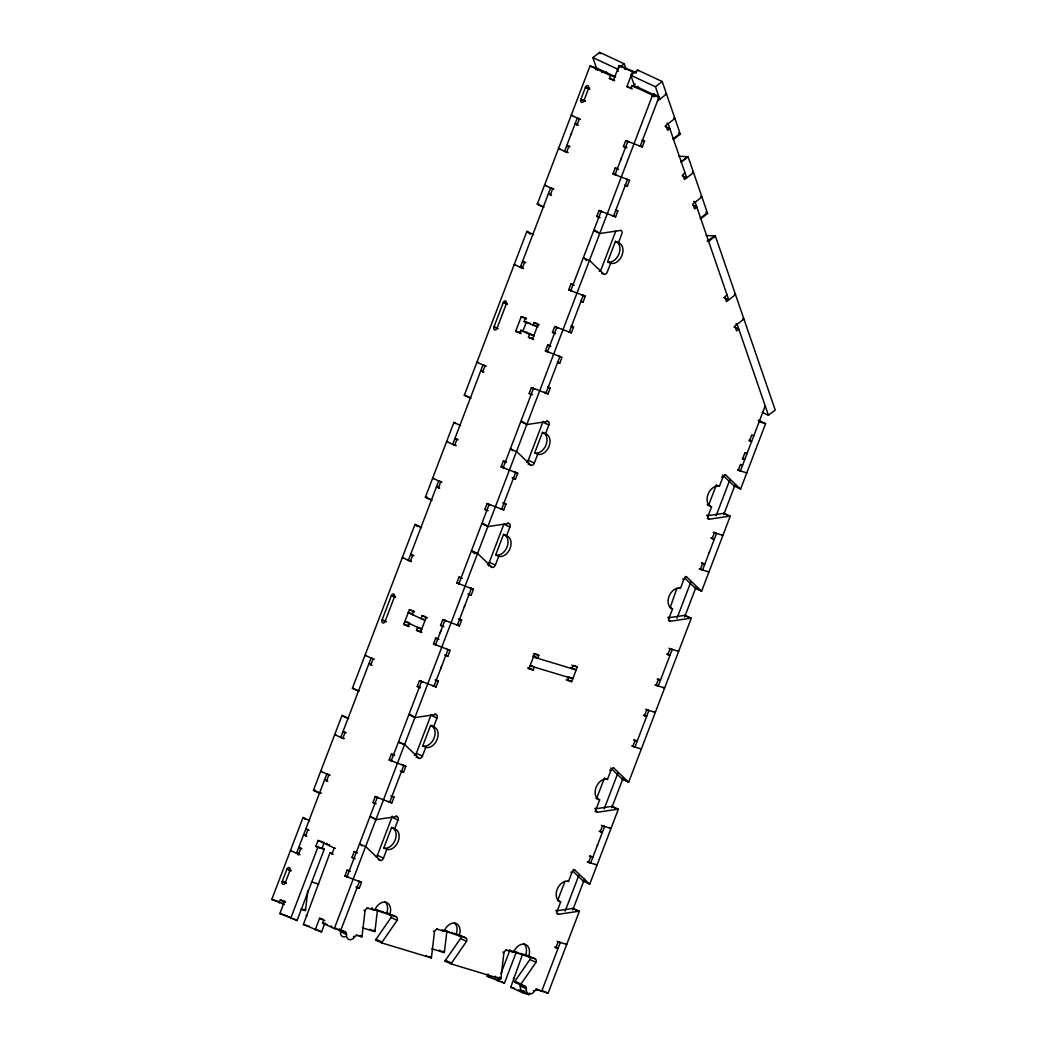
<?xml version="1.0" encoding="UTF-8"?>
<svg xmlns="http://www.w3.org/2000/svg" width="1047" height="1047" viewBox="0 0 1047 1047"><rect width="100%" height="100%" fill="white"/><g stroke="black" fill="none" stroke-linecap="round" stroke-linejoin="round"><path stroke-width="1.5" d="M301.13 909.293L305.358 910.563A3.141 2.212 -65 0 0 305.58 909.699L307.818 890.644M356.189 935.01L361.83 936.908A3.141 2.225 -65 0 0 362.066 936.044L365.05 910.641A3.141 2.225 -65 0 1 368.308 908.351L374.721 910.288A11.007 7.774 -65 0 1 386.121 902.305A11.007 7.774 -65 0 1 389.68 914.816L396.093 916.753A3.141 2.225 -65 0 1 397.114 920.339L382.09 942.104A3.141 2.225 -65 0 0 381.684 942.915L375.624 940.088A3.141 2.225 -65 0 1 376.03 939.277L391.068 917.512A3.141 2.225 -65 0 0 390.897 914.554M362.393 927.812L374.8 931.568A3.141 2.225 -65 0 0 375.022 930.704L377.457 910.065M381.684 942.915L431.272 957.9A3.141 2.225 -65 0 0 431.508 957.037L434.492 931.634A3.141 2.225 -65 0 1 437.751 929.356L444.164 931.293A11.007 7.774 -65 0 1 455.563 923.297A11.007 7.774 -65 0 1 459.123 935.822L465.535 937.759A3.141 2.225 -65 0 1 466.556 941.332L451.532 963.096A3.141 2.225 -65 0 0 451.113 963.907L445.067 961.081A3.141 2.225 -65 0 1 445.472 960.269L460.51 938.518A3.141 2.225 -65 0 0 460.34 935.56M431.835 948.818L444.242 952.561A3.141 2.225 -65 0 0 444.465 951.697L446.899 931.058M451.113 963.907L500.715 978.906A3.141 2.225 -65 0 0 500.95 978.042L503.934 952.639A3.141 2.225 -65 0 1 507.193 950.349L513.606 952.286A11.007 7.774 -65 0 1 524.992 944.302A11.007 7.774 -65 0 1 528.565 956.814L534.978 958.751A3.141 2.225 -65 0 1 535.999 962.337L520.974 984.088A3.141 2.225 -65 0 0 520.555 984.9L514.509 982.086A3.141 2.225 -65 0 1 514.915 981.275L529.939 959.51A3.141 2.225 -65 0 0 529.638 956.382M324.989 922.97L321.56 931.948L303.381 924.514L329.975 852.912L332.383 853.632M529.56 993.001L528.931 994.65L522.518 992.713L510.753 987.229L522.414 954.694M570.942 134.67L571.453 133.322M440.159 632.715L440.748 631.184M620.57 160.27L621.368 158.189M440.97 667.999L441.559 666.442M464.279 606.946L464.881 605.388M597.327 845.544L597.628 844.759M709.225 552.489L709.526 551.717M595.076 808.886L611.618 806.399A3.141 2.225 -65 0 1 612.273 806.465L618.319 809.292L589.749 884.113L583.127 880.985L572.591 870.895M284.391 904.451L271.775 899.425L303.054 817.511L309.676 820.652A3.141 2.225 -65 0 0 309.114 820.338M321.429 793.011L320.16 793.194A3.141 2.225 -65 0 1 319.492 793.129L313.446 790.315L342.016 715.481L348.075 718.307A3.141 2.225 -65 0 1 348.638 718.608L342.591 715.795A3.141 2.225 -65 0 0 342.016 715.481M352.407 688.272A3.141 2.225 -65 0 0 353.061 688.337L359.121 691.164A3.141 2.225 -65 0 1 358.454 691.099L352.407 688.272L414.965 524.468L421.012 527.282A3.141 2.225 -65 0 1 421.575 527.596L415.528 524.769A3.141 2.225 -65 0 0 414.965 524.468M425.357 497.26A3.141 2.225 -65 0 0 426.011 497.325L432.058 500.139A3.141 2.225 -65 0 1 431.403 500.086L425.357 497.26L453.927 422.425L460.536 425.566A3.141 2.225 -65 0 0 459.973 425.252M464.318 395.229A3.141 2.225 -65 0 0 464.973 395.295L471.019 398.109A3.141 2.225 -65 0 1 470.365 398.043L464.318 395.229L526.863 231.413L533.486 234.541A3.141 2.225 -65 0 0 532.923 234.24M537.255 204.204A3.154 2.225 -65 0 0 537.909 204.27L543.969 207.097A3.154 2.225 -65 0 1 543.301 207.031L537.255 204.204L590.037 65.987L596.45 67.937L615.662 76.889M282.127 881.653L286.93 869.089A2.356 1.662 -73.2 0 1 289.286 867.597A2.356 1.662 -73.2 0 1 289.954 870.502L285.15 883.066A1.78 1.243 -73.2 0 1 284.509 883.982L283.698 884.322A2.84 2.002 -73.2 0 1 282.324 883.681L281.983 882.817A1.78 1.243 -73.2 0 1 282.127 881.653L285.334 882.634M583.82 100.944L580.797 99.53L585.509 87.189A2.356 1.662 -73.2 0 1 587.864 85.697A2.356 1.662 -73.2 0 1 588.532 88.602L583.82 100.944L584.893 101.271M595.782 69.691L596.45 67.937M279.183 902.867L280.295 899.936L283.096 900.786M298.277 854.993L300.738 848.489L298.722 847.547L301.13 848.266M306.784 836.147L305.593 835.781L307.831 829.918L305.803 828.975L308.211 829.708M327.776 781.206L326.572 780.84L328.81 774.976L320.735 771.207L321.939 771.574M343.992 738.711L342.801 738.344L345.039 732.481L343.01 731.539L345.026 732.154M372.065 665.198L370.86 664.832L373.098 658.982L365.037 655.213L366.241 655.579M411.602 561.65L410.411 561.297L412.649 555.433L410.62 554.491L413.028 555.224M439.675 488.151L438.471 487.784L440.708 481.921L432.647 478.165L433.851 478.531M455.903 445.656L454.699 445.289L456.937 439.426L454.922 438.497L456.924 439.099M483.976 372.156L482.772 371.79L485.01 365.927L476.935 362.157L478.139 362.524M523.513 268.608L522.309 268.241L524.547 262.378L522.532 261.436L524.94 262.169M551.586 195.095L550.382 194.729L552.62 188.879L544.545 185.11L545.749 185.476M567.814 152.6L566.61 152.247L568.848 146.384L566.833 145.441L569.228 146.161M578.271 125.208L577.067 124.842L579.305 118.978L571.243 115.209L572.447 115.576M319.701 840.95L318.092 840.466L315.854 846.329L324.282 849.209L297.06 920.509L279.85 913.547L284.326 901.82L280.295 899.936M601.829 72.518L602.496 70.751L603.111 72.544M614.641 80.724L609.406 78.473L610.519 75.554L590.037 65.987M290.634 918.572L317.869 847.272L315.854 846.329M408.997 626.616L403.762 624.365L409.364 609.707L412.165 610.558M520.909 333.561L515.674 331.31L521.262 316.665L524.063 317.516M613.437 80.357L619.091 65.555L636.432 72.596M322.267 848.266L324.099 842.285M407.793 626.25L408.919 623.318L410.123 623.685M409.364 609.707L413.395 611.592L412.269 614.524L413.473 614.89M519.705 333.195L520.817 330.263L534.336 335.511M537.726 327.004L524.181 321.468L525.293 318.55L521.262 316.665M522.78 331.428L526.275 322.267M624.797 69.351L625.504 67.505M526.746 333.483L527.23 332.2M421.771 632.571L416.536 630.32L417.661 627.389L421.26 628.488M423.341 616.029L422.137 615.675L421.012 618.607L425.422 619.942M533.682 339.516L528.447 337.278L529.56 334.346L520.817 330.263M532.923 325.552L534.035 322.62L537.648 323.706M333.195 854.221L331.991 853.855L334.229 847.991L318.092 840.466M632.126 88.877L626.891 86.626L632.532 71.837L619.091 65.555M420.567 632.205L426.168 617.547L422.137 615.675M532.478 339.149L538.066 324.505L534.035 322.62M630.922 88.511L632.035 85.579L638.448 87.516L658.982 97.096L640.188 146.318L639.167 145.847M634.011 86.718L635.058 83.943M315.147 930.011L319.623 918.284L320.827 918.651M638.107 88.432L638.448 87.516M357.328 935.547A3.141 2.225 -65 0 0 354.567 936.895A6.295 4.45 -65 0 1 349.044 939.578A6.295 4.45 -65 0 1 346.505 934.448A3.141 2.225 -65 0 0 345.235 931.882L334.307 928.584L322.541 923.101L323.667 920.169L319.623 918.284M356.006 887.018L359.278 888.196L361.516 882.333L344.895 875.986L347.133 870.122L348.337 870.489M355.195 858.723L351.975 857.414L354.213 851.564L356.621 852.284M376.187 803.782L372.968 802.473L375.206 796.61L377.601 797.343M400.294 771.011L403.566 772.189L405.804 766.325L389.183 759.978L391.421 754.115L394.235 754.966M420.475 687.774L417.256 686.479L419.494 680.615L421.496 681.217M444.595 655.016L447.867 656.194L450.105 650.331L433.484 643.984L435.722 638.12L438.13 638.853M443.784 626.721L440.565 625.425L442.802 619.562L445.616 620.413M467.904 593.963L471.176 595.141L473.414 589.278L456.793 582.93L459.031 577.067L461.033 577.669M488.085 510.727L484.866 509.418L487.104 503.568L488.308 503.921M512.205 477.969L515.477 479.133L517.715 473.283L501.094 466.936L503.332 461.073L506.133 461.923M532.386 394.732L529.167 393.423L531.405 387.56L533.407 388.162M557.632 362.498L559.765 363.139L562.003 357.276L545.382 350.928L547.633 345.065L550.028 345.798M555.695 333.679L552.476 332.37L554.714 326.507L556.323 326.991M580.941 301.444L583.087 302.086L585.325 296.222L568.704 289.875L570.942 284.012L573.35 284.745M599.996 217.671L596.777 216.376L599.015 210.512L601.41 211.232M625.242 185.437L627.375 186.091L629.613 180.228L612.992 173.881L615.23 168.017L617.246 168.619M626.682 147.784L623.462 146.475L625.7 140.612L627.703 141.214M334.307 928.584L652.569 95.159L632.035 85.579M375.206 796.61L391.814 802.957L394.052 797.094L392.167 796.217M419.494 680.615L436.115 686.963L438.353 681.1L436.089 680.04M442.802 619.562L459.424 625.91L461.662 620.046L460.157 619.34M487.104 503.568L503.725 509.915L505.963 504.052L504.065 503.162M531.405 387.56L548.026 393.908L550.264 388.044L547.843 386.919M554.714 326.507L571.335 332.854L573.573 326.991L571.152 325.866M599.015 210.512L615.623 216.86L617.861 210.997L615.453 209.871M625.7 140.612L642.321 146.96L644.559 141.096L642.138 139.971M376.226 857.035A3.141 2.225 -65 0 0 377.404 855.334L391.958 817.236L398.004 820.063L394.654 828.858A11.007 7.774 -65 0 1 398.213 841.369A11.007 7.774 -65 0 1 386.814 849.366L383.464 858.16A3.141 2.225 -65 0 1 380.205 860.438L378.307 859.561M414.468 755.463A3.141 2.225 -65 0 0 416.366 753.303L430.919 715.206A3.141 2.225 -65 0 0 431.089 714.656M487.405 564.451A3.141 2.225 -65 0 0 489.315 562.278L503.856 524.194L509.915 527.007L506.552 535.802A11.007 7.774 -65 0 1 510.125 548.327A11.007 7.774 -65 0 1 498.725 556.31L495.362 565.105A3.141 2.225 -65 0 1 492.103 567.395L490.598 566.689M526.615 462.29A3.141 2.225 -65 0 0 528.277 460.248L542.817 422.15A3.141 2.225 -65 0 0 543.053 421.326M615.767 231.138L601.214 269.236A3.141 2.225 -65 0 1 599.316 271.395M386.814 849.366L383.791 847.952L391.617 827.444L394.654 828.858M425.776 747.336L422.752 745.922L430.592 725.414L433.615 726.814A11.007 7.774 -65 0 1 437.175 739.339A11.007 7.774 -65 0 1 425.776 747.336L422.425 756.13A3.141 2.225 -65 0 1 419.166 758.408L416.143 756.994M498.725 556.31L495.689 554.91L503.528 534.389L506.552 535.802M537.687 454.28L534.664 452.867L542.49 432.359L545.513 433.772A11.007 7.774 -65 0 1 549.086 446.284A11.007 7.774 -65 0 1 537.687 454.28L534.323 463.075A3.141 2.225 -65 0 1 531.065 465.352L529.18 464.475M610.623 263.268L607.6 261.855L615.44 241.334L618.463 242.747A11.007 7.774 -65 0 1 622.023 255.272A11.007 7.774 -65 0 1 610.623 263.268L607.273 272.05A3.141 2.225 -65 0 1 604.014 274.34L601.593 273.215M433.615 726.814L436.965 718.033A3.141 2.225 -65 0 0 435.945 714.447L434.819 713.923M545.513 433.772L548.877 424.977A3.141 2.225 -65 0 0 547.856 421.404L546.717 420.868M618.463 242.747L621.813 233.965A3.141 2.225 -65 0 0 620.792 230.379L600.441 233.429A3.154 2.225 -65 0 1 599.787 233.376L593.728 230.549A3.154 2.225 -65 0 0 594.395 230.615L595.664 230.419M532.805 666.376L534.323 667.083L533.198 670.015L528.931 668.719L534.52 654.061L533.381 653.537M535.397 653.773L538.799 655.357L537.674 658.288L532.766 655.998M573.874 665.408L577.277 666.991L571.675 681.649L567.409 680.354L568.521 677.422L567.395 676.899M571.871 665.172L572.997 665.696L571.884 668.627L570.746 668.104M516.223 952.286L504.418 983.225L487.208 976.249L488.059 974.05M498.006 981.275L499.471 977.427M500.937 973.592L509.81 950.349M522.518 992.713L523.147 991.064M565 881.299L557.658 900.538L560.682 901.938L557.331 910.733A3.141 2.225 -65 0 0 558.352 914.306L578.703 911.256A3.141 2.225 -65 0 1 579.357 911.322L548.078 993.223L535.645 989.219M618.319 809.292A3.141 2.225 -65 0 0 617.665 809.226L597.313 812.276A3.141 2.225 -65 0 1 596.293 808.703L599.643 799.908L596.62 798.495L604.459 777.986M676.912 588.244L670.132 607.744M716.357 484.931L708.531 505.452L711.554 506.853L708.191 515.648A3.141 2.225 -65 0 0 709.212 519.22L729.576 516.171A3.141 2.225 -65 0 1 730.23 516.236L701.66 591.071L695.601 588.244A3.141 2.225 -65 0 1 695.038 587.93L684.502 577.839M560.682 901.938A11.007 7.774 -65 0 1 557.122 889.427A11.007 7.774 -65 0 1 568.521 881.43L571.871 872.635A3.141 2.225 -65 0 1 575.13 870.358L589.186 883.812A3.141 2.225 -65 0 0 589.749 884.113M599.643 799.908A11.007 7.774 -65 0 1 596.083 787.383A11.007 7.774 -65 0 1 607.482 779.4L610.833 770.605A3.141 2.225 -65 0 1 614.092 768.315L628.148 781.782A3.141 2.225 -65 0 0 628.71 782.083L691.269 618.267L685.209 615.453A3.141 2.225 -65 0 0 684.555 615.387L668.012 617.861M691.269 618.267A3.141 2.225 -65 0 0 690.601 618.214L670.25 621.264A3.141 2.225 -65 0 1 669.229 617.678L672.593 608.896A11.007 7.774 -65 0 1 669.02 596.371A11.007 7.774 -65 0 1 680.419 588.375L683.783 579.58A3.141 2.225 -65 0 1 687.041 577.303L701.084 590.757A3.141 2.225 -65 0 0 701.66 591.071M711.554 506.853A11.007 7.774 -65 0 1 707.994 494.341A11.007 7.774 -65 0 1 719.394 486.345L722.744 477.55A3.141 2.225 -65 0 1 726.003 475.273L740.046 488.727A3.141 2.225 -65 0 0 740.622 489.028L765.579 423.669L758.25 420.24M565.158 911.112L578.821 875.318M604.25 808.742L618.031 772.673M677.029 618.162L690.798 582.08M716.122 515.765L729.798 479.958M555.433 947.077L558.077 948.307L555.944 947.666L558.182 941.803L557.043 941.266M596.659 864.835L588.493 862.427L590.73 856.577L589.592 856.04M600.494 831.423L602.378 832.313L600.245 831.658L602.483 825.795L601.344 825.272M640.201 748.487L641.34 749.024L632.781 746.432L635.019 740.569L633.893 740.046M644.402 715.245L646.68 716.305L644.533 715.664L646.771 709.801L645.646 709.277M663.51 687.434L664.649 687.971L656.103 685.379L658.341 679.516L657.202 678.993M667.345 654.022L669.988 655.252L667.855 654.611L670.093 648.747L668.954 648.224M707.811 571.44L708.95 571.963L700.391 569.385L702.629 563.522L701.503 562.985M711.253 537.844L714.29 539.257L712.143 538.616L714.381 532.753L713.256 532.216M538.642 989.873L541.665 991.287L560.315 942.444L558.81 941.737M572.748 909.987L584.606 878.904M611.814 807.682L623.292 777.607M684.581 617.102L696.072 587.027M723.686 514.718L735.073 484.879M765.213 405.896L740.373 470.941L737.677 469.697M597.222 70.175L592.89 57.585L599.682 52.35L624.195 63.788L626.158 69.482M592.89 57.585L617.416 69.023L619.536 67.388M620.374 66.733L624.195 63.788M635.058 87.503L630.857 75.292L637.649 70.057L662.201 81.509L680.314 134.147L673.522 139.382A3.141 1.309 52.3 0 1 672.92 139.015L679.699 133.78A3.141 1.309 52.3 0 0 680.314 134.147M636.183 87.66L637.885 86.351M630.857 75.292L655.422 86.744L662.201 81.509M651.771 95.84L654.205 93.563M655.946 94.727L653.681 96.468L654.44 96.821M657.477 101.036L666.52 94.06L665.382 93.523M688.115 156.814A3.141 1.309 52.3 0 0 687.565 156.644L680.786 161.879A3.141 1.309 52.3 0 1 681.322 162.049L688.115 156.814L707.602 213.457L700.809 218.692A3.141 1.309 52.3 0 1 700.194 218.313L706.987 213.078A3.141 1.309 52.3 0 0 707.602 213.457M685.065 172.925L682.801 174.666L684.476 179.547L693.533 172.572L692.394 172.035M693.624 201.508L695.705 201.783M707.196 241.137L714.852 235.955A3.141 1.309 52.3 0 1 715.389 236.112L775.225 410.018L768.433 415.253L762.295 412.387M715.389 236.112L708.61 241.347A3.141 1.309 52.3 0 0 708.06 241.19M727.063 294.979L724.799 296.733L726.474 301.615L735.518 294.626L734.392 294.102M537.909 204.27L539.192 204.086M547.856 421.404L527.505 424.454A3.141 2.225 -65 0 1 526.837 424.388L520.791 421.561A3.141 2.225 -65 0 0 521.445 421.627L522.728 421.444M426.011 497.325L427.281 497.129M509.915 527.007A3.141 2.225 -65 0 0 508.894 523.435L488.543 526.484A3.141 2.225 -65 0 1 487.876 526.419L481.829 523.605A3.141 2.225 -65 0 0 482.484 523.657L483.753 523.474M706.987 515.831L723.516 513.357A3.141 2.225 -65 0 1 724.184 513.41L730.23 516.236M435.945 714.447L415.594 717.509A3.141 2.225 -65 0 1 414.939 717.444L408.893 714.617A3.141 2.225 -65 0 0 409.547 714.682L410.817 714.486M313.446 790.315A3.141 2.225 -65 0 0 314.1 790.367L315.383 790.184M376.632 819.539L370.586 816.712A3.141 2.225 -65 0 1 369.918 816.647L375.978 819.474A3.141 2.225 -65 0 0 376.632 819.539L396.983 816.49A3.141 2.225 -65 0 1 398.004 820.063M556.114 910.916L572.657 908.443A3.141 2.225 -65 0 1 573.311 908.495L579.357 911.322M678.901 156.212L687.565 156.644M706.188 235.51L714.852 235.955M632.532 71.837L636.144 72.924M610.519 75.554L615.335 77.007M609.406 78.473L614.209 79.938M626.891 86.626L631.694 88.092M652.569 95.159L658.982 97.096M585.509 87.189L589.108 88.275M589.304 88.485L585.456 87.32L589.553 89.06M588.532 88.602L589.736 88.969M584.854 100.617L580.849 99.4A2.356 1.662 -73.2 0 0 581.517 102.305A2.356 1.662 -73.2 0 0 583.873 100.813L585.077 101.179M580.797 99.53L584.645 100.695M579.423 118.677L577.29 118.036L564.595 151.305L567.801 152.273M579.305 118.978L580.509 119.345M642.426 140.455L644.559 141.096M577.46 124.619L575.052 123.899L577.067 124.842M628.789 141.882L627.716 141.554L615.021 174.823L616.081 175.137M623.462 146.475L626.669 147.444M568.848 146.384L570.052 146.75M559.739 148.844L558.535 148.478L566.61 152.247M618.45 169.326L615.23 168.017M612.992 173.881L616.199 174.849M553.274 188.735L550.604 187.936L520.294 267.299L522.963 268.111M552.62 188.879L553.824 189.232M615.728 210.355L617.861 210.997M551.167 194.637L548.366 193.8L550.382 194.729M602.09 211.769L601.03 211.455L570.72 290.817L571.793 291.145M596.777 216.376L599.578 217.213M524.547 262.378L525.751 262.745M515.438 264.839L514.247 264.472L522.309 268.241M521.72 266.736L520.66 266.422L522.165 267.129M574.162 285.321L570.942 284.012M568.704 289.875L570.707 290.49M507.285 303.735L503.28 302.518L493.948 326.939A2.356 1.662 -73.2 0 0 494.629 329.844A2.356 1.662 -73.2 0 0 496.985 328.352L506.303 303.931A2.356 1.662 -73.2 0 0 505.636 301.026A2.356 1.662 -73.2 0 0 503.28 302.518L507.507 304.297M571.44 326.35L573.573 326.991M524.874 317.751L526.078 318.118M557.933 327.816L556.729 327.449L547.411 351.871L548.602 352.237M525.293 318.55L526.497 318.903M538.066 324.505L539.27 324.871M524.181 321.468L528.185 322.685M529.389 323.052L530.188 323.287M552.476 332.37L555.276 333.221M529.56 334.346L534.376 335.799M515.674 331.31L520.883 332.894M528.447 337.278L533.25 338.731M496.762 327.79L493.948 326.939L498.176 328.719M550.853 346.374L547.633 345.065M545.382 350.928L548.196 351.779M759.167 421.719L765.579 423.669M753.853 435.644L751.707 435.002L749.469 440.866L751.615 441.507L749.6 440.565M748.985 440.224L749.783 440.46M485.127 365.625L482.994 364.984L452.684 444.347L455.89 445.328M485.01 365.927L486.214 366.293M548.118 387.403L550.264 388.044M483.164 371.567L480.756 370.847L482.772 371.79M534.48 388.83L533.42 388.502L503.11 467.865L504.183 468.192M529.167 393.423L531.562 394.156M742.611 465.09L740.465 464.436L738.227 470.299L746.786 472.891M456.937 439.426L458.141 439.792M447.841 441.899L446.637 441.533L454.699 445.289M506.552 462.368L503.332 461.073M501.094 466.936L504.301 467.904M714.381 532.753L722.94 535.331L721.802 534.808M441.363 481.79L438.693 480.979L408.382 560.354L411.065 561.166M440.708 481.921L441.913 482.287M505.963 504.052L502.691 502.874M702.629 563.522L704.775 564.163L702.131 562.933M439.269 487.693L436.455 486.842L438.471 487.784M490.192 504.824L489.119 504.497L458.808 583.873L459.882 584.187M484.866 509.418L487.274 510.151M412.649 555.433L413.84 555.8M403.54 557.894L402.336 557.528L410.411 561.297M462.25 578.376L459.031 577.067M456.793 582.93L459.201 583.65M670.093 648.747L678.639 651.339L677.501 650.802M395.386 596.79L391.369 595.573L382.05 619.994A2.356 1.662 -73.2 0 0 382.718 622.9A2.356 1.662 -73.2 0 0 385.074 621.408L394.405 596.986A2.356 1.662 -73.2 0 0 393.724 594.081A2.356 1.662 -73.2 0 0 391.369 595.573L395.596 597.353M461.662 620.046L458.39 618.869M658.341 679.516L660.474 680.17L658.21 679.11M413.369 610.925L414.167 611.173M446.022 620.871L444.831 620.505L435.5 644.926L436.704 645.279M413.395 611.592L414.599 611.958M423.734 616.16L425.736 616.762M426.168 617.547L427.372 617.913M412.505 613.935L408.225 612.639L425.03 620.478M440.565 625.425L443.378 626.276M534.52 654.061L538.799 655.357M572.997 665.696L577.277 666.991M533.761 656.116L535.907 656.757M533.407 656.993L576.151 669.923L570.785 667.41M409.141 622.716L404.862 621.434L421.679 629.273M403.762 624.365L408.971 625.936M385.662 621.08L382.05 619.994L386.278 621.774M416.536 630.32L421.352 631.773M530.044 665.787L572.801 678.718L568.77 676.833M438.942 639.429L435.722 638.12M433.484 643.984L435.892 644.703M646.771 709.801L655.33 712.392L654.192 711.855M373.229 658.681L371.083 658.04L340.772 737.402L343.979 738.371M373.098 658.982L374.303 659.335M438.353 681.1L435.081 679.922M635.019 740.569L637.165 741.224L634.142 739.81M371.253 664.623L368.845 663.903L370.86 664.832M422.582 681.872L421.509 681.558L391.198 760.92L392.272 761.248M417.256 686.479L420.056 687.316M345.039 732.481L346.23 732.848M335.93 734.942L334.726 734.575L342.801 738.344M394.64 755.424L391.421 754.115M389.183 759.978L391.997 760.829M602.483 825.795L611.029 828.386L609.891 827.863M329.465 774.845L326.795 774.034L296.484 853.397L299.154 854.208M328.81 774.976L330.014 775.343M394.052 797.094L390.78 795.929M590.73 856.577L592.864 857.218L590.22 855.988M327.358 780.748L324.557 779.897L326.572 780.84M378.281 797.879L377.221 797.552L346.91 876.915L347.984 877.242M372.968 802.473L375.363 803.206M307.831 829.918L309.022 830.284M306.378 835.689L303.565 834.839L305.593 835.781M320.892 841.317L322.908 841.919M357.433 852.86L354.213 851.564M334.229 847.991L335.433 848.358M351.975 857.414L354.383 858.147M317.869 847.272L324.282 849.209M300.738 848.489L301.942 848.842M291.629 850.949L290.438 850.583L300.096 854.823M297.911 852.847L298.984 853.161M350.352 871.418L347.133 870.122M344.895 875.986L347.696 876.823M558.182 941.803L566.728 944.381L565.602 943.857M290.765 870.24L286.93 869.089L291.158 870.855M311.417 881.94A3.141 2.225 -65 0 1 311.823 882.019L318.772 884.113M284.823 882.071L282.271 881.299L286.355 883.027M371.476 908.325L372.405 908.6M375.219 909.45L377.09 910.013M378.019 910.301L380.82 911.152M381.762 911.427L383.634 912.002M385.231 912.487L388.044 913.324M388.437 913.455L390.047 913.939M443.719 930.168L446.519 931.019M447.462 931.293L449.333 931.869M451.205 932.432L453.076 932.995M454.28 933.361L457.081 934.212M457.879 934.448L459.083 934.814M509.418 950.035L510.36 950.323M513.161 951.16L515.962 952.011M516.904 952.299L518.775 952.862M520.647 953.424L522.911 954.118M523.709 954.354L526.118 955.086M527.322 955.453L528.12 955.689M372.078 907.971A11.007 7.774 -65 0 0 371.698 908.888L372.627 909.162M373.557 909.45L389.68 914.816M442.07 930.168L459.123 935.822M511.512 951.16L528.565 956.814M285.15 883.066L286.355 883.432M283.501 900.904L285.504 901.519M284.326 901.82L285.53 902.187M271.775 899.425L275.793 900.629M276.997 900.996L277.795 901.245M321.233 918.769L322.829 919.253M323.667 920.169L324.858 920.535M306.104 915.431L307.308 915.798M513.462 978.134L514.666 978.5M322.541 923.101L324.95 923.82M325.355 923.951L327.358 924.553M375.624 940.088L378.726 941.017M445.067 961.081L448.168 962.023M514.509 982.086L515.634 982.426M516.197 982.596L518.736 983.355M520.555 984.9L525.071 986.274A3.141 2.225 -65 0 1 526.34 988.826A6.295 4.45 -65 0 0 528.879 993.956A6.295 4.45 -65 0 0 534.402 991.273A3.141 2.225 -65 0 1 537.163 989.925M279.85 913.547L282.258 914.267M283.056 914.515L285.465 915.235M487.208 976.249L490.415 977.217M490.821 977.335L492.43 977.819M303.381 924.514L307.399 925.731M308.59 926.098L309.402 926.333M510.753 987.229L512.349 987.714M512.755 987.831L514.758 988.433M658.223 98.588L659.741 99.295L655.422 86.744M673.784 117.945L674.922 118.468L665.866 125.457L667.554 130.338L669.818 128.585L664.976 126.334M667.004 123.18L668.13 123.703L686.74 177.807L682.199 175.687M639.9 145.834L642.321 146.96M700.796 196.443L701.922 196.98L692.878 203.956L694.554 208.837L696.818 207.097L693.193 205.408M626.342 179.05L627.48 179.587L613.49 216.219L612.482 215.747M624.954 184.966L627.375 186.091M613.215 215.734L615.623 216.86M594.395 230.615L600.441 233.429M723.817 297.57L724.576 297.924M724.956 298.107L728.738 299.861L695.143 202.215M742.781 318.51L743.92 319.047L734.876 326.023L736.551 330.904L738.816 329.164L733.973 326.9M736.002 323.745L737.14 324.282L768.433 415.253M604.014 274.34L589.958 260.886L583.349 257.758A3.141 2.225 -65 0 1 583.912 258.059L584.789 258.897M582.904 295.097L585.325 296.222M582.171 295.11L583.179 295.581L569.202 332.213L568.181 331.742M580.666 300.96L583.087 302.086M568.914 331.729L571.335 332.854M534.415 325.198L535.514 325.709M536.601 326.219L537.7 326.729M558.862 356.163L559.87 356.634L545.88 393.266L544.872 392.795M557.344 362.013L559.765 363.139M745.058 452.841L746.943 453.717L744.81 453.076L742.572 458.939L744.705 459.581L742.284 458.455M724.864 474.736L726.003 475.273M544.388 392.219L548.026 393.908M721.605 477.026L722.744 477.55M722.587 474.972L733.999 485.9L740.622 489.028M717.116 485.285L719.394 486.345M542.817 422.15L548.877 424.977M723.516 513.357L729.576 516.171M521.445 421.627L527.505 424.454M707.065 515.124L708.191 515.648M707.327 518.344L709.212 519.22M714.25 532.334L716.528 533.394L702.537 570.026L700.011 568.848M711.018 538.079L712.143 538.616M531.065 465.352L517.022 451.898L510.399 448.77A3.141 2.225 -65 0 1 510.962 449.084L512.729 450.76M528.277 460.248L534.323 463.075M528.041 463.952L528.8 464.305M514.692 471.87L517.715 473.283M514.443 472.105L515.569 472.629L501.592 509.261L500.584 508.79M512.454 477.733L515.477 479.133M699.265 568.848L700.391 569.385M685.144 576.426L687.041 577.303M682.644 579.056L683.783 579.58M695.038 587.93L701.084 590.757M679.294 587.851L680.419 588.375M501.081 508.672L503.725 509.915M507.756 522.898L508.894 523.435M670.512 607.927L672.593 608.896M684.555 615.387L690.601 618.214M482.484 523.657L488.543 526.484M668.104 617.154L669.229 617.678M668.366 620.374L670.25 621.264M478.06 553.942A3.141 2.225 -65 0 0 477.497 553.627L471.438 550.801A3.141 2.225 -65 0 1 472.001 551.115L478.06 553.942L492.103 567.395M489.315 562.278L495.362 565.105M670.708 648.695L672.226 649.402L658.236 686.021L655.972 684.974M488.321 565.629L489.08 565.982M666.717 654.087L667.855 654.611M470.77 588.048L473.414 589.278M470.273 588.165L471.281 588.636L457.29 625.268L456.283 624.797M468.533 593.898L471.176 595.141M654.964 684.856L656.103 685.379M646.64 709.395L648.918 710.442L634.927 747.074L632.912 746.145M457.159 624.85L459.424 625.91M566.767 679.359L571.675 681.649M643.408 715.127L644.533 715.664M566.27 679.83L567.409 680.354M530.541 665.316L532.426 666.193M528.29 667.711L533.198 670.015M527.793 668.182L528.931 668.719M448.587 649.624L450.105 650.331M446.951 649.219L447.959 649.69L433.982 686.308L432.974 685.85M445.59 655.134L447.867 656.194M631.655 745.909L632.781 746.432M612.966 767.791L614.092 768.315M433.092 685.549L436.115 686.963M609.707 770.068L610.833 770.605M610.676 768.027L622.101 778.955L628.148 781.782M628.71 782.083L622.664 779.256A3.141 2.225 -65 0 1 622.101 778.955M605.402 778.431L607.482 779.4M430.919 715.206L436.965 718.033M611.618 806.399L617.665 809.226M409.547 714.682L415.594 717.509M595.154 808.166L596.293 808.703M595.036 811.216L597.313 812.276M602.732 825.559L604.616 826.449L590.626 863.081L588.113 861.903M599.106 831.135L600.245 831.658M405.11 744.954A3.141 2.225 -65 0 0 404.548 744.639L398.501 741.826A3.141 2.225 -65 0 1 399.064 742.127L405.11 744.954L419.166 758.408M416.366 753.303L422.425 756.13M402.781 764.912L405.804 766.325M402.532 765.148L403.671 765.684L389.68 802.316L388.673 801.845M401.682 771.312L403.566 772.189M595.913 864.495L597.039 865.018M587.354 861.903L588.493 862.427M573.246 869.468L575.13 870.358M570.746 872.112L571.871 872.635M567.579 880.985L568.521 881.43M388.79 801.544L391.814 802.957M395.858 815.953L396.983 816.49M572.657 908.443L578.703 911.256M314.1 790.367L320.16 793.194M556.193 910.209L557.331 910.733M556.454 913.429L558.352 914.306M380.205 860.438L366.149 846.984L359.54 843.856A3.141 2.225 -65 0 1 360.103 844.17M377.404 855.334L383.464 858.16M554.805 947.129L555.944 947.666M326.52 843.345L327.279 843.699M328.797 844.406L329.543 844.759M329.975 852.912L331.991 853.855M530.057 956.461L531.195 956.997M532.334 957.521L534.978 958.751M529.939 959.51L535.999 962.337M511.329 951.226L513.606 952.286M358.859 881.09L361.516 882.333M506.054 949.825L507.193 950.349M297.348 852.755L298.866 853.462M358.362 881.208L359.37 881.679L340.72 930.521L337.893 929.199M502.796 952.103L503.934 952.639M356.621 886.953L359.278 888.196M460.615 935.468L462.133 936.175M462.892 936.528L465.535 937.759M460.51 938.518L466.556 941.332M441.886 930.233L444.164 931.293M436.612 928.82L437.751 929.356M433.353 931.11L434.492 931.634M391.552 914.646L393.07 915.353M393.45 915.523L396.093 916.753M391.068 917.512L397.114 920.339M372.64 909.319L374.721 910.288M367.17 907.828L368.308 908.351M543.184 990.946L548.078 993.223M536.378 988.813L537.504 989.35M363.911 910.105L365.05 910.641M514.915 981.275L520.974 984.088M520.909 984.324L519.391 983.617A3.141 2.225 -65 0 1 520.28 986.012A6.295 4.45 -65 0 0 524.94 991.103M521.668 984.677L525.071 986.274M533.263 990.737L534.402 991.273M520.28 986.012L526.34 988.826M443.339 951.173L444.465 951.697M499.432 977.335L500.95 978.042M438.942 950.1L440.08 950.624M441.206 951.147L444.242 952.561M495.048 976.262L495.794 976.615M497.312 977.322L500.715 978.906M494.302 978.5L494.969 978.814M496.33 979.442L496.998 979.756M498.346 980.385L499.694 981.013M501.042 981.641L504.418 983.225M518.631 989.847L520.097 990.541M520.83 990.881L521.576 991.221M523.042 991.902L523.775 992.255M525.254 992.936L528.931 994.65M445.472 960.269L451.532 963.096M373.897 930.168L375.022 930.704M430.369 956.513L431.508 957.037M369.879 929.278L371.018 929.801M372.143 930.325L374.8 931.568M425.985 955.44L426.731 955.793M428.249 956.5L431.272 957.9M376.03 939.277L382.09 942.104M304.455 909.176L305.58 909.699M360.927 935.508L362.066 936.044M302.714 909.333L305.358 910.563M358.807 935.495L361.83 936.908M339.555 929.239L340.694 929.775M341.832 930.299L345.235 931.882M281.63 902.972L283.109 903.653M330.852 925.928L331.755 926.346M335.812 928.231L336.558 928.584M353.428 936.358L354.567 936.895M339.477 929.186A3.141 2.225 -65 0 1 340.445 931.634L346.505 934.448M286.263 915.484L287.611 916.112M288.959 916.74L289.639 917.054M290.987 917.682L291.655 917.997M293.003 918.625L295.032 919.567M295.699 919.881L297.06 920.509M315.684 929.199L316.416 929.54M317.882 930.233L321.56 931.948M678.535 132.877L679.699 133.78M705.822 212.175L706.987 213.078M585.666 259.748L586.542 260.585M528.316 232.565L527.426 231.727A3.141 2.225 -65 0 0 526.863 231.413M529.193 233.402L530.07 234.24M455.366 423.577L454.49 422.739A3.141 2.225 -65 0 0 453.927 422.425M472.001 551.115L472.878 551.952M473.768 552.79L474.644 553.641M416.405 525.607L417.282 526.458M399.064 742.127L399.941 742.977M342.591 715.795L343.468 716.632M360.979 845.008L361.856 845.845M304.507 818.662L305.384 819.5M637.649 70.057L637.924 70.869M617.416 69.023L618.254 71.458M599.682 52.35L600.153 53.75M606.409 71.929L606.894 73.329M303.054 817.511A3.141 2.225 -65 0 1 303.617 817.825M589.396 260.572A3.141 2.225 -65 0 1 589.958 260.886M615.44 241.334A11.007 7.774 -65 0 1 618.999 253.858A11.007 7.774 -65 0 1 607.6 261.855M392.219 816.11A3.141 2.225 -65 0 1 392.128 816.699M365.586 846.683A3.141 2.225 -65 0 1 366.149 846.984M583.702 881.299A3.141 2.225 -65 0 1 583.127 880.985M596.62 798.495A11.007 7.774 -65 0 1 595.965 798.259M391.617 827.444A11.007 7.774 -65 0 1 395.19 839.956A11.007 7.774 -65 0 1 383.791 847.952M430.592 725.414A11.007 7.774 -65 0 1 434.152 737.926A11.007 7.774 -65 0 1 422.752 745.922M345.484 936.594A6.295 4.45 -65 0 1 340.445 931.634M384.995 901.912A11.007 7.774 -65 0 1 386.657 913.403M454.437 922.904A11.007 7.774 -65 0 1 456.099 934.408M523.88 943.91A11.007 7.774 -65 0 1 525.542 955.401M516.459 451.597A3.141 2.225 -65 0 1 517.022 451.898M734.562 486.214A3.141 2.225 -65 0 1 733.999 485.9M707.877 505.204A11.007 7.774 -65 0 1 707.235 504.863M503.528 534.389A11.007 7.774 -65 0 1 507.088 546.914A11.007 7.774 -65 0 1 495.689 554.91M542.49 432.359A11.007 7.774 -65 0 1 546.063 444.87A11.007 7.774 -65 0 1 534.664 452.867"/></g></svg>
